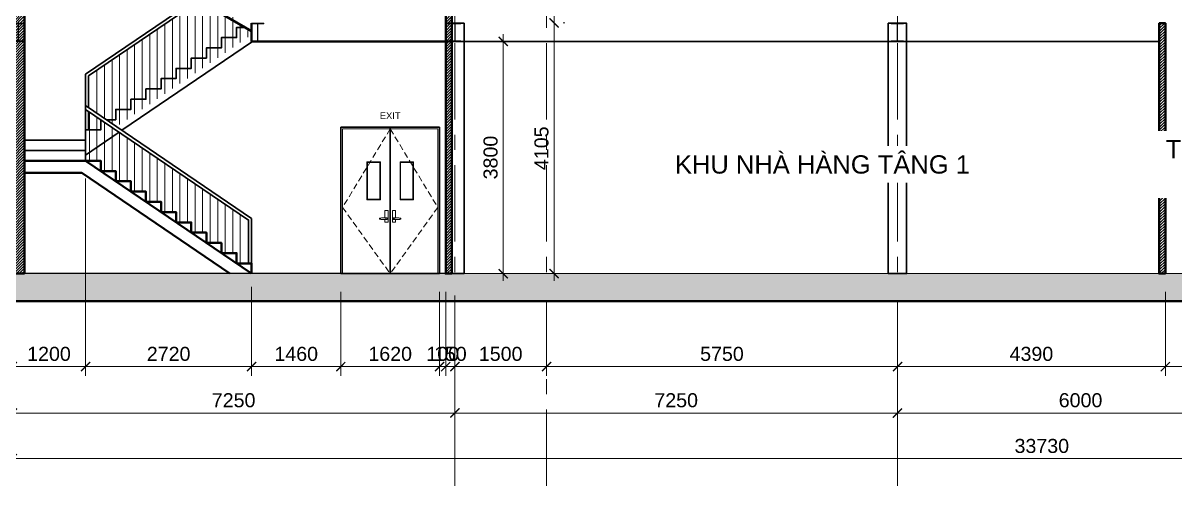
# Model space of a CAD drawing. Header units: millimetres. Extents: x 886808 to 1650903, y -1008069 to 230892.
# Drawn here: x 1020330 to 1039202, y -567026 to -559448 of the extents above; entities that cross this region are included whole.
import ezdxf

# ---------------------------------------------------------------- set-up
doc = ezdxf.new("R2010")
doc.units = ezdxf.units.MM
for name, pattern in [('ACAD_ISO07W100', [3, 0, -3]), ('CENTER', [2, 1.25, -0.25, 0.25, -0.25]), ('DASHED', [0.75, 0.5, -0.25])]:
    doc.linetypes.add(name, pattern=pattern)
doc.layers.get('0').update_dxf_attribs({"lineweight": 0})
for name, color, linetype, lineweight in [('01- NET TUONG- 242', 242, 'Continuous', 40), ('03- Net Cua- 153', 153, 'Continuous', 9), ('06- Dim- 250', 250, 'Continuous', 0), ('8l NET TO', 8, 'Continuous', 9), ('A-GLAZ-CURT', 52, 'Continuous', 5), ('A-Wall', 113, 'Continuous', 30), ('A_Dim', 8, 'Continuous', 5), ('i_hatch', 250, 'Continuous', 0), ('net vl', 33, 'Continuous', 5)]:
    doc.layers.add(name, color=color, linetype=linetype, lineweight=lineweight)
doc.layers.add('SCA1-ARC-1-concrete_block_1_c', color=141, linetype='Continuous')
doc.styles.add('Roof Fl type B$0$GHICHUTHUONG', font='arial.ttf', dxfattribs={"width": 0.8})
doc.styles.add('TIÊU ĐỀ', font='arial.ttf', dxfattribs={"height": 230})
doc.styles.add('VNI-HELVE', font='')
doc.styles.get('VNI-HELVE').set_extended_font_data('VNI-Helve-Condense')
doc.dimstyles.new('1-100', dxfattribs={"dimtxt": 230, "dimasz": 150, "dimexe": 150, "dimexo": 300, "dimgap": 90, "dimtad": 1, "dimdec": 0, "dimrnd": 5, "dimzin": 0, "dimtxsty": 'TIÊU ĐỀ', "dimblk": 'ARCHTICK', "dimcen": 100, "dimdle": 120, "dimclrd": 256, "dimclre": 256, "dimclrt": 2, "dimadec": 0, "dimazin": 0, "dimtfac": 1, "dimtdec": 0, "dimtix": 1, "dimtmove": 1, "dimatfit": 3, "dimldrblk": 'OPEN30', "dimfxl": 900, "dimtolj": 1, "dimtzin": 0, "dimlwd": 13, "dimlwe": 13, "dimarcsym": 1})

# ---------------------------------------------------------------- blocks, each defined once
blk = doc.blocks.new('_ArchTick')
at = {"color": 0, "linetype": 'ByBlock', "const_width": 0.15}
blk.add_lwpolyline([(-0.5, -0.5), (0.5, 0.5)], dxfattribs=at)
blk = doc.blocks.new('*D463')
at = {"layer": 'A_Dim', "lineweight": 13, "transparency": 16777216}
for p, q in [((1034655, -564300), (1034655, -565982)), ((1040655, -564300), (1040655, -565982)), ((1040775, -565832), (1034535, -565832))]:
    blk.add_line(p, q, dxfattribs=at)
at = {"layer": 'Defpoints', "color": 0, "transparency": 16777216}
for p in [(1034655, -564000), (1040655, -564000), (1034655, -565832)]:
    blk.add_point(p, dxfattribs=at)
at = {"layer": 'A_Dim', "lineweight": 13, "transparency": 16777216, "xscale": 150, "yscale": 150, "zscale": 150, "rotation": 180}
blk.add_blockref('_ArchTick', (1034655, -565832), dxfattribs=at)
at = {"layer": 'A_Dim', "lineweight": 13, "transparency": 16777216, "xscale": 150, "yscale": 150, "zscale": 150}
blk.add_blockref('_ArchTick', (1040655, -565832), dxfattribs=at)
at = {"layer": 'A_Dim', "color": 2, "transparency": 16777216, "insert": (1037655, -565624), "char_height": 230, "attachment_point": 5, "style": 'TIÊU ĐỀ'}
blk.add_mtext('\\A1;6000', dxfattribs=at)
blk = doc.blocks.new('_Open30')
at = {"color": 0, "linetype": 'ByBlock', "lineweight": -2}
for p, q in [((-1, 0.27), (0, 0)), ((0, 0), (-1, -0.27)), ((0, 0), (-1, 0))]:
    blk.add_line(p, q, dxfattribs=at)
blk = doc.blocks.new('*D464')
at = {"layer": 'A_Dim', "lineweight": 13, "transparency": 16777216}
for p, q in [((1034655, -564300), (1034655, -565982)), ((1027405, -565681), (1027405, -565982)), ((1034775, -565832), (1027285, -565832))]:
    blk.add_line(p, q, dxfattribs=at)
at = {"layer": 'Defpoints', "color": 0, "transparency": 16777216}
for p in [(1034655, -564000), (1027405, -565381), (1027405, -565832)]:
    blk.add_point(p, dxfattribs=at)
at = {"layer": 'A_Dim', "lineweight": 13, "transparency": 16777216, "xscale": 150, "yscale": 150, "zscale": 150, "rotation": 180}
blk.add_blockref('_ArchTick', (1027405, -565832), dxfattribs=at)
at = {"layer": 'A_Dim', "lineweight": 13, "transparency": 16777216, "xscale": 150, "yscale": 150, "zscale": 150}
blk.add_blockref('_ArchTick', (1034655, -565832), dxfattribs=at)
at = {"layer": 'A_Dim', "color": 2, "transparency": 16777216, "insert": (1031030, -565624), "char_height": 230, "attachment_point": 5, "style": 'TIÊU ĐỀ'}
blk.add_mtext('\\A1;7250', dxfattribs=at)
blk = doc.blocks.new('*D748')
at = {"layer": 'A_Dim', "lineweight": 13, "transparency": 16777216}
for p, q in [((1020155, -564300), (1020155, -565982)), ((1027405, -564300), (1027405, -565982)), ((1027525, -565832), (1020035, -565832))]:
    blk.add_line(p, q, dxfattribs=at)
at = {"layer": 'Defpoints', "color": 0, "transparency": 16777216}
for p in [(1020155, -564000), (1027405, -564000), (1020155, -565832)]:
    blk.add_point(p, dxfattribs=at)
at = {"layer": 'A_Dim', "lineweight": 13, "transparency": 16777216, "xscale": 150, "yscale": 150, "zscale": 150, "rotation": 180}
blk.add_blockref('_ArchTick', (1020155, -565832), dxfattribs=at)
at = {"layer": 'A_Dim', "lineweight": 13, "transparency": 16777216, "xscale": 150, "yscale": 150, "zscale": 150}
blk.add_blockref('_ArchTick', (1027405, -565832), dxfattribs=at)
at = {"layer": 'A_Dim', "color": 2, "transparency": 16777216, "insert": (1023780, -565624), "char_height": 230, "attachment_point": 5, "style": 'TIÊU ĐỀ'}
blk.add_mtext('\\A1;7250', dxfattribs=at)
blk = doc.blocks.new('*D749')
at = {"layer": 'A_Dim', "lineweight": 13, "transparency": 16777216}
for p, q in [((1020155, -564300), (1020155, -566729)), ((1053885, -564300), (1053885, -566729)), ((1020035, -566579), (1054005, -566579))]:
    blk.add_line(p, q, dxfattribs=at)
at = {"layer": 'Defpoints', "color": 0, "transparency": 16777216}
for p in [(1020155, -564000), (1053885, -564000), (1053885, -566579)]:
    blk.add_point(p, dxfattribs=at)
at = {"layer": 'A_Dim', "lineweight": 13, "transparency": 16777216, "xscale": 150, "yscale": 150, "zscale": 150, "rotation": 180}
blk.add_blockref('_ArchTick', (1020155, -566579), dxfattribs=at)
at = {"layer": 'A_Dim', "lineweight": 13, "transparency": 16777216, "xscale": 150, "yscale": 150, "zscale": 150}
blk.add_blockref('_ArchTick', (1053885, -566579), dxfattribs=at)
at = {"layer": 'A_Dim', "color": 2, "transparency": 16777216, "insert": (1037020, -566372), "char_height": 230, "attachment_point": 5, "style": 'TIÊU ĐỀ'}
blk.add_mtext('\\A1;33730', dxfattribs=at)
blk = doc.blocks.new('A$C721F1166')
at = {"layer": 'A-GLAZ-CURT', "transparency": 33554636}
blk.add_lwpolyline([(97, 9), (97, 291), (0, 291), (0, 300), (200, 300), (200, 291), (103, 291), (103, 9), (200, 9), (200, 0), (0, 0), (0, 9)], close=True, dxfattribs=at)
blk = doc.blocks.new('*U137')
at = {"linetype": 'ByBlock', "transparency": 33554636}
h = blk.add_hatch(dxfattribs=at)
h.set_pattern_fill('ANSI31', color=8, scale=10, angle=90, style=0)
h.set_pattern_definition([(135, (0, 3100.002), (-22.45064, -22.45064), [])])
h.paths.add_polyline_path([(0, 0), (100, 0), (100, 4100), (0, 4100)])
at = {"layer": '01- NET TUONG- 242', "linetype": 'ByBlock', "transparency": 33554636}
blk.add_lwpolyline([(0, 0), (100, 0), (100, 4100), (0, 4100)], close=True, dxfattribs=at)
blk = doc.blocks.new('*U131')
at = {"linetype": 'ByBlock', "transparency": 33554636}
h = blk.add_hatch(dxfattribs=at)
h.set_pattern_fill('ANSI31', color=8, scale=10, angle=90, style=0)
h.set_pattern_definition([(135, (0, 10400), (-22.45064, -22.45064), [])])
h.paths.add_polyline_path([(0, 0), (100, 0), (100, 11400), (0, 11400)])
at = {"layer": '01- NET TUONG- 242', "linetype": 'ByBlock', "transparency": 33554636}
blk.add_lwpolyline([(0, 0), (100, 0), (100, 11400), (0, 11400)], close=True, dxfattribs=at)
blk = doc.blocks.new('*D762')
at = {"layer": 'A_Dim', "lineweight": 13, "transparency": 16777216}
for p, q in [((1021355, -561993), (1021355, -565222)), ((1020155, -564300), (1020155, -565222)), ((1020035, -565072), (1021475, -565072))]:
    blk.add_line(p, q, dxfattribs=at)
at = {"layer": 'Defpoints', "color": 0, "transparency": 16777216}
for p in [(1021355, -561693), (1020155, -564000), (1021355, -565072)]:
    blk.add_point(p, dxfattribs=at)
at = {"layer": 'A_Dim', "lineweight": 13, "transparency": 16777216, "xscale": 150, "yscale": 150, "zscale": 150, "rotation": 180}
blk.add_blockref('_ArchTick', (1020155, -565072), dxfattribs=at)
at = {"layer": 'A_Dim', "lineweight": 13, "transparency": 16777216, "xscale": 150, "yscale": 150, "zscale": 150}
blk.add_blockref('_ArchTick', (1021355, -565072), dxfattribs=at)
at = {"layer": 'A_Dim', "color": 2, "transparency": 16777216, "insert": (1020755, -564865), "char_height": 230, "attachment_point": 5, "style": 'TIÊU ĐỀ'}
blk.add_mtext('\\A1;1200', dxfattribs=at)
blk = doc.blocks.new('*D763')
at = {"layer": 'A_Dim', "lineweight": 13, "transparency": 16777216}
for p, q in [((1021355, -561993), (1021355, -565222)), ((1024075, -563766), (1024075, -565222)), ((1021235, -565072), (1024195, -565072))]:
    blk.add_line(p, q, dxfattribs=at)
at = {"layer": 'Defpoints', "color": 0, "transparency": 16777216}
for p in [(1021355, -561693), (1024075, -563466), (1024075, -565072)]:
    blk.add_point(p, dxfattribs=at)
at = {"layer": 'A_Dim', "lineweight": 13, "transparency": 16777216, "xscale": 150, "yscale": 150, "zscale": 150, "rotation": 180}
blk.add_blockref('_ArchTick', (1021355, -565072), dxfattribs=at)
at = {"layer": 'A_Dim', "lineweight": 13, "transparency": 16777216, "xscale": 150, "yscale": 150, "zscale": 150}
blk.add_blockref('_ArchTick', (1024075, -565072), dxfattribs=at)
at = {"layer": 'A_Dim', "color": 2, "transparency": 16777216, "insert": (1022715, -564865), "char_height": 230, "attachment_point": 5, "style": 'TIÊU ĐỀ'}
blk.add_mtext('\\A1;2720', dxfattribs=at)
blk = doc.blocks.new('*D764')
at = {"layer": 'A_Dim', "lineweight": 13, "transparency": 16777216}
for p, q in [((1024075, -563766), (1024075, -565222)), ((1025535, -563850), (1025535, -565222)), ((1023955, -565072), (1025655, -565072))]:
    blk.add_line(p, q, dxfattribs=at)
at = {"layer": 'Defpoints', "color": 0, "transparency": 16777216}
for p in [(1024075, -563466), (1025535, -563550), (1025535, -565072)]:
    blk.add_point(p, dxfattribs=at)
at = {"layer": 'A_Dim', "lineweight": 13, "transparency": 16777216, "xscale": 150, "yscale": 150, "zscale": 150, "rotation": 180}
blk.add_blockref('_ArchTick', (1024075, -565072), dxfattribs=at)
at = {"layer": 'A_Dim', "lineweight": 13, "transparency": 16777216, "xscale": 150, "yscale": 150, "zscale": 150}
blk.add_blockref('_ArchTick', (1025535, -565072), dxfattribs=at)
at = {"layer": 'A_Dim', "color": 2, "transparency": 16777216, "insert": (1024805, -564865), "char_height": 230, "attachment_point": 5, "style": 'TIÊU ĐỀ'}
blk.add_mtext('\\A1;1460', dxfattribs=at)
blk = doc.blocks.new('*D465')
at = {"layer": 'A_Dim', "lineweight": 13, "transparency": 16777216}
for p, q in [((1025535, -563850), (1025535, -565222)), ((1027155, -563850), (1027155, -565222)), ((1025415, -565072), (1027275, -565072))]:
    blk.add_line(p, q, dxfattribs=at)
at = {"layer": 'Defpoints', "color": 0, "transparency": 16777216}
for p in [(1025535, -563550), (1027155, -563550), (1027155, -565072)]:
    blk.add_point(p, dxfattribs=at)
at = {"layer": 'A_Dim', "lineweight": 13, "transparency": 16777216, "xscale": 150, "yscale": 150, "zscale": 150, "rotation": 180}
blk.add_blockref('_ArchTick', (1025535, -565072), dxfattribs=at)
at = {"layer": 'A_Dim', "lineweight": 13, "transparency": 16777216, "xscale": 150, "yscale": 150, "zscale": 150}
blk.add_blockref('_ArchTick', (1027155, -565072), dxfattribs=at)
at = {"layer": 'A_Dim', "color": 2, "transparency": 16777216, "insert": (1026345, -564865), "char_height": 230, "attachment_point": 5, "style": 'TIÊU ĐỀ'}
blk.add_mtext('\\A1;1620', dxfattribs=at)
blk = doc.blocks.new('*D466')
at = {"layer": 'A_Dim', "lineweight": 13, "transparency": 16777216}
for p, q in [((1027155, -563850), (1027155, -565222)), ((1027255, -563850), (1027255, -565222)), ((1027155, -565072), (1027005, -565072)), ((1027155, -565072), (1027255, -565072)), ((1027255, -565072), (1027405, -565072))]:
    blk.add_line(p, q, dxfattribs=at)
at = {"layer": 'Defpoints', "color": 0, "transparency": 16777216}
for p in [(1027155, -563550), (1027255, -563550), (1027255, -565072)]:
    blk.add_point(p, dxfattribs=at)
at = {"layer": 'A_Dim', "lineweight": 13, "transparency": 16777216, "xscale": 150, "yscale": 150, "zscale": 150}
blk.add_blockref('_ArchTick', (1027155, -565072), dxfattribs=at)
at = {"layer": 'A_Dim', "lineweight": 13, "transparency": 16777216, "xscale": 150, "yscale": 150, "zscale": 150, "rotation": 180}
blk.add_blockref('_ArchTick', (1027255, -565072), dxfattribs=at)
at = {"layer": 'A_Dim', "color": 2, "transparency": 16777216, "insert": (1027205, -564865), "char_height": 230, "attachment_point": 5, "style": 'TIÊU ĐỀ'}
blk.add_mtext('\\A1;100', dxfattribs=at)
blk = doc.blocks.new('*D467')
at = {"layer": 'A_Dim', "lineweight": 13, "transparency": 16777216}
for p, q in [((1027255, -563850), (1027255, -565222)), ((1027405, -563906), (1027405, -565222)), ((1027255, -565072), (1027105, -565072)), ((1027255, -565072), (1027405, -565072)), ((1027405, -565072), (1027555, -565072))]:
    blk.add_line(p, q, dxfattribs=at)
at = {"layer": 'Defpoints', "color": 0, "transparency": 16777216}
for p in [(1027255, -563550), (1027405, -563606), (1027405, -565072)]:
    blk.add_point(p, dxfattribs=at)
at = {"layer": 'A_Dim', "lineweight": 13, "transparency": 16777216, "xscale": 150, "yscale": 150, "zscale": 150}
blk.add_blockref('_ArchTick', (1027255, -565072), dxfattribs=at)
at = {"layer": 'A_Dim', "lineweight": 13, "transparency": 16777216, "xscale": 150, "yscale": 150, "zscale": 150, "rotation": 180}
blk.add_blockref('_ArchTick', (1027405, -565072), dxfattribs=at)
at = {"layer": 'A_Dim', "color": 2, "transparency": 16777216, "insert": (1027330, -564865), "char_height": 230, "attachment_point": 5, "style": 'TIÊU ĐỀ'}
blk.add_mtext('\\A1;150', dxfattribs=at)
blk = doc.blocks.new('*D468')
at = {"layer": 'A_Dim', "lineweight": 13, "transparency": 16777216}
for p, q in [((1027405, -563906), (1027405, -565222)), ((1028905, -564600), (1028905, -565222)), ((1027285, -565072), (1029025, -565072))]:
    blk.add_line(p, q, dxfattribs=at)
at = {"layer": 'Defpoints', "color": 0, "transparency": 16777216}
for p in [(1027405, -563606), (1028905, -564300), (1028905, -565072)]:
    blk.add_point(p, dxfattribs=at)
at = {"layer": 'A_Dim', "lineweight": 13, "transparency": 16777216, "xscale": 150, "yscale": 150, "zscale": 150, "rotation": 180}
blk.add_blockref('_ArchTick', (1027405, -565072), dxfattribs=at)
at = {"layer": 'A_Dim', "lineweight": 13, "transparency": 16777216, "xscale": 150, "yscale": 150, "zscale": 150}
blk.add_blockref('_ArchTick', (1028905, -565072), dxfattribs=at)
at = {"layer": 'A_Dim', "color": 2, "transparency": 16777216, "insert": (1028155, -564865), "char_height": 230, "attachment_point": 5, "style": 'TIÊU ĐỀ'}
blk.add_mtext('\\A1;1500', dxfattribs=at)
blk = doc.blocks.new('*D469')
at = {"layer": 'A_Dim', "lineweight": 13, "transparency": 16777216}
for p, q in [((1028905, -564600), (1028905, -565222)), ((1034655, -564600), (1034655, -565222)), ((1028785, -565072), (1034775, -565072))]:
    blk.add_line(p, q, dxfattribs=at)
at = {"layer": 'Defpoints', "color": 0, "transparency": 16777216}
for p in [(1028905, -564300), (1034655, -564300), (1034655, -565072)]:
    blk.add_point(p, dxfattribs=at)
at = {"layer": 'A_Dim', "lineweight": 13, "transparency": 16777216, "xscale": 150, "yscale": 150, "zscale": 150, "rotation": 180}
blk.add_blockref('_ArchTick', (1028905, -565072), dxfattribs=at)
at = {"layer": 'A_Dim', "lineweight": 13, "transparency": 16777216, "xscale": 150, "yscale": 150, "zscale": 150}
blk.add_blockref('_ArchTick', (1034655, -565072), dxfattribs=at)
at = {"layer": 'A_Dim', "color": 2, "transparency": 16777216, "insert": (1031780, -564865), "char_height": 230, "attachment_point": 5, "style": 'TIÊU ĐỀ'}
blk.add_mtext('\\A1;5750', dxfattribs=at)
blk = doc.blocks.new('*D470')
at = {"layer": 'A_Dim', "lineweight": 13, "transparency": 16777216}
for p, q in [((1039045, -563850), (1039045, -565222)), ((1034655, -564600), (1034655, -565222)), ((1034535, -565072), (1039165, -565072))]:
    blk.add_line(p, q, dxfattribs=at)
at = {"layer": 'Defpoints', "color": 0, "transparency": 16777216}
for p in [(1039045, -563550), (1034655, -564300), (1039045, -565072)]:
    blk.add_point(p, dxfattribs=at)
at = {"layer": 'A_Dim', "lineweight": 13, "transparency": 16777216, "xscale": 150, "yscale": 150, "zscale": 150, "rotation": 180}
blk.add_blockref('_ArchTick', (1034655, -565072), dxfattribs=at)
at = {"layer": 'A_Dim', "lineweight": 13, "transparency": 16777216, "xscale": 150, "yscale": 150, "zscale": 150}
blk.add_blockref('_ArchTick', (1039045, -565072), dxfattribs=at)
at = {"layer": 'A_Dim', "color": 2, "transparency": 16777216, "insert": (1036850, -564865), "char_height": 230, "attachment_point": 5, "style": 'TIÊU ĐỀ'}
blk.add_mtext('\\A1;4390', dxfattribs=at)
blk = doc.blocks.new('*D471')
at = {"layer": 'A_Dim', "lineweight": 13, "transparency": 16777216}
for p, q in [((1039045, -563850), (1039045, -565222)), ((1040655, -563850), (1040655, -565222)), ((1038925, -565072), (1040775, -565072))]:
    blk.add_line(p, q, dxfattribs=at)
at = {"layer": 'Defpoints', "color": 0, "transparency": 16777216}
for p in [(1039045, -563550), (1040655, -563550), (1040655, -565072)]:
    blk.add_point(p, dxfattribs=at)
at = {"layer": 'A_Dim', "lineweight": 13, "transparency": 16777216, "xscale": 150, "yscale": 150, "zscale": 150, "rotation": 180}
blk.add_blockref('_ArchTick', (1039045, -565072), dxfattribs=at)
at = {"layer": 'A_Dim', "lineweight": 13, "transparency": 16777216, "xscale": 150, "yscale": 150, "zscale": 150}
blk.add_blockref('_ArchTick', (1040655, -565072), dxfattribs=at)
at = {"layer": 'A_Dim', "color": 2, "transparency": 16777216, "insert": (1039850, -564865), "char_height": 230, "attachment_point": 5, "style": 'TIÊU ĐỀ'}
blk.add_mtext('\\A1;1610', dxfattribs=at)
blk = doc.blocks.new('*U156')
at = {"linetype": 'ByBlock', "transparency": 33554636}
h = blk.add_hatch(dxfattribs=at)
h.set_pattern_fill('ANSI31', color=8, scale=10, angle=90, style=0)
h.set_pattern_definition([(135, (99.99, 11200), (-22.45064, -22.45064), [])])
h.paths.add_polyline_path([(0, 0), (200, 0), (200, 12200), (0, 12200)])
at = {"layer": '01- NET TUONG- 242', "linetype": 'ByBlock', "transparency": 33554636}
blk.add_lwpolyline([(0, 0), (200, 0), (200, 12200), (0, 12200)], close=True, dxfattribs=at)
blk = doc.blocks.new('*D479')
at = {"layer": 'A_Dim', "lineweight": 13, "transparency": 16777216}
for p, q in [((1029031, -563670), (1029031, -559326)), ((1029205, -559446), (1029181, -559446)), ((1029205, -563550), (1029181, -563550))]:
    blk.add_line(p, q, dxfattribs=at)
at = {"layer": 'Defpoints', "color": 0, "transparency": 16777216}
for p in [(1028905, -559446), (1029031, -559446), (1028905, -563550)]:
    blk.add_point(p, dxfattribs=at)
at = {"layer": 'A_Dim', "lineweight": 13, "transparency": 16777216, "xscale": 150, "yscale": 150, "zscale": 150}
for p, rotation in [((1029031, -559446), 90), ((1029031, -563550), 270)]:
    blk.add_blockref('_ArchTick', p, dxfattribs=dict(at, rotation=rotation))
at = {"layer": 'A_Dim', "color": 2, "transparency": 16777216, "insert": (1028824, -561498), "char_height": 230, "attachment_point": 5, "rotation": 90, "style": 'TIÊU ĐỀ'}
blk.add_mtext('\\A1;4105', dxfattribs=at)
blk = doc.blocks.new('*D480')
at = {"layer": 'A_Dim', "lineweight": 13, "transparency": 16777216}
for p, q in [((1028197, -563670), (1028197, -559630)), ((1028077, -559750), (1028047, -559750)), ((1028463, -563550), (1028347, -563550))]:
    blk.add_line(p, q, dxfattribs=at)
at = {"layer": 'Defpoints', "color": 0, "transparency": 16777216}
for p in [(1028197, -559750), (1028377, -559750), (1028163, -563550)]:
    blk.add_point(p, dxfattribs=at)
at = {"layer": 'A_Dim', "lineweight": 13, "transparency": 16777216, "xscale": 150, "yscale": 150, "zscale": 150}
for p, rotation in [((1028197, -559750), 90), ((1028197, -563550), 270)]:
    blk.add_blockref('_ArchTick', p, dxfattribs=dict(at, rotation=rotation))
at = {"layer": 'A_Dim', "color": 2, "transparency": 16777216, "insert": (1027990, -561650), "char_height": 230, "attachment_point": 5, "rotation": 90, "style": 'TIÊU ĐỀ'}
blk.add_mtext('\\A1;3800', dxfattribs=at)

msp = doc.modelspace()

# ---------------------------------------------------------------- linework, layer by layer
at = {"layer": '01- NET TUONG- 242', "linetype": 'ByBlock', "transparency": 33554636}
for points in [[(1024074.8, -559581.8), (1023168.2, -559053.8)], [(1024074.8, -559450.4), (1024074.8, -559750.4), (1027254.8, -559750.4)]]:
    msp.add_lwpolyline(points, dxfattribs=at)
at = {"layer": '03- Net Cua- 153', "linetype": 'Continuous', "transparency": 33554636}
for p, q in [((1026345, -561180.4), (1025564.8, -561180.4)), ((1026345, -561180.4), (1027125.1, -561180.4)), ((1026184.4, -561720.4), (1025964.4, -561720.4)), ((1025964.4, -561720.4), (1025964.4, -562340.4)), ((1025974.4, -562330.4), (1025974.4, -561730.4)), ((1025974.4, -561730.4), (1026174.4, -561730.4)), ((1026174.4, -561730.4), (1026174.4, -562330.4)), ((1026184.4, -562340.4), (1026184.4, -561720.4)), ((1026505.5, -562340.4), (1026505.5, -561720.4)), ((1026505.5, -561720.4), (1026725.5, -561720.4)), ((1026715.5, -561730.4), (1026515.5, -561730.4)), ((1026515.5, -561730.4), (1026515.5, -562330.4)), ((1026715.5, -562330.4), (1026715.5, -561730.4)), ((1026725.5, -561720.4), (1026725.5, -562340.4)), ((1025964.4, -562340.4), (1026184.4, -562340.4)), ((1026174.4, -562330.4), (1025974.4, -562330.4)), ((1026725.5, -562340.4), (1026505.5, -562340.4)), ((1026515.5, -562330.4), (1026715.5, -562330.4)), ((1026310, -562515.8), (1026258, -562515.8)), ((1026258, -562515.8), (1026258, -562638.3)), ((1026310, -562708.7), (1026310, -562515.8)), ((1026380, -562515.8), (1026432, -562515.8)), ((1026380, -562708.7), (1026380, -562515.8)), ((1026432, -562515.8), (1026432, -562638.3)), ((1026169.9, -562641.2), (1026169.9, -562659.5)), ((1026169.9, -562641.2), (1026169.9, -562641.2)), ((1026169.9, -562641.2), (1026170, -562641.2)), ((1026170, -562659.5), (1026169.9, -562659.5)), ((1026169.9, -562659.5), (1026169.9, -562659.5)), ((1026189.2, -562639.5), (1026170, -562641.2)), ((1026170, -562659.6), (1026189.2, -562661.2)), ((1026202.2, -562638.4), (1026190.3, -562639.4)), ((1026190.3, -562661.3), (1026202.2, -562662.4)), ((1026239.4, -562638), (1026202.2, -562638.4)), ((1026202.2, -562662.4), (1026284, -562663.3)), ((1026239.4, -562638), (1026284, -562638)), ((1026258, -562663), (1026258, -562708.7)), ((1026258, -562708.7), (1026310, -562708.7)), ((1026284, -562638.7), (1026284, -562638)), ((1026284, -562663.3), (1026284, -562662.1)), ((1026432, -562708.7), (1026380, -562708.7)), ((1026450.5, -562638), (1026406, -562638)), ((1026406, -562638.7), (1026406, -562638)), ((1026406, -562663.3), (1026406, -562662.1)), ((1026487.8, -562662.4), (1026406, -562663.3)), ((1026432, -562663), (1026432, -562708.7)), ((1026450.5, -562638), (1026487.8, -562638.4)), ((1026487.8, -562638.4), (1026499.6, -562639.4)), ((1026499.6, -562661.3), (1026487.8, -562662.4)), ((1026500.7, -562639.5), (1026519.9, -562641.2)), ((1026519.9, -562659.6), (1026500.7, -562661.2)), ((1026520, -562641.2), (1026520, -562659.5)), ((1026520, -562641.2), (1026520, -562641.2)), ((1026520, -562641.2), (1026520, -562641.2)), ((1026520, -562659.5), (1026520, -562659.5)), ((1026520, -562659.5), (1026520, -562659.5))]:
    msp.add_line(p, q, dxfattribs=at)
for points in [[(1026190.3, -562639.4), (1026190.1, -562639.5), (1026189.8, -562639.5), (1026189.6, -562639.5), (1026189.4, -562639.5), (1026189.2, -562639.5)], [(1026189.2, -562661.2), (1026189.4, -562661.3), (1026189.6, -562661.3), (1026189.8, -562661.3), (1026190.1, -562661.3), (1026190.3, -562661.3)], [(1026499.6, -562639.4), (1026499.9, -562639.5), (1026500.1, -562639.5), (1026500.4, -562639.5), (1026500.6, -562639.5), (1026500.7, -562639.5)], [(1026500.7, -562661.2), (1026500.6, -562661.3), (1026500.4, -562661.3), (1026500.1, -562661.3), (1026499.9, -562661.3), (1026499.6, -562661.3)]]:
    msp.add_lwpolyline(points, dxfattribs=at)
for centre, radius, start, end in [((1026284, -562650.4), 12.8, 0, 180), ((1026284, -562650.4), 12.8, 180, 0), ((1026284, -562650.4), 16, 90, 124.83088), ((1026284, -562650.4), 16, 238.95846, 270), ((1026284, -562650.4), 14.7, 90, 113.94263), ((1026284, -562650.4), 14.7, 0, 113.94263), ((1026284, -562650.4), 14.7, 250.56942, 0), ((1026284, -562650.4), 14.7, 250.56942, 270), ((1026284, -562650.4), 16, 270, 90), ((1026284, -562650.4), 14.7, 270, 90), ((1026406, -562650.4), 16, 90, 270), ((1026406, -562650.4), 14.7, 90, 270), ((1026406, -562650.4), 14.7, 66.05737, 180), ((1026406, -562650.4), 14.7, 180, 289.43058), ((1026406, -562650.4), 12.8, 0, 180), ((1026406, -562650.4), 12.8, 180, 0), ((1026406, -562650.4), 16, 55.16912, 90), ((1026406, -562650.4), 14.7, 66.05737, 90), ((1026406, -562650.4), 16, 270, 301.04154), ((1026406, -562650.4), 14.7, 270, 289.43058)]:
    msp.add_arc(centre, radius, start, end, dxfattribs=at)
at = {"layer": '06- Dim- 250', "linetype": 'DASHED', "ltscale": 200, "transparency": 33554636}
for q in [(1025564.8, -562465.4), (1027125.1, -562465.4)]:
    msp.add_line((1026345, -561180.4), q, dxfattribs=at)
at = {"layer": '8l NET TO', "color": 251, "linetype": 'CENTER', "ltscale": 1000, "true_color": 0x636466, "transparency": 33554636}
for p, q in [((1027404.8, -567025.6), (1027404.8, -548441.2)), ((1034654.8, -567025.6), (1034654.8, -548441.2)), ((1015649, -563550.4), (1060209.9, -563550.4)), ((1056627.8, -564000.4), (1013980.1, -564000.4))]:
    msp.add_line(p, q, dxfattribs=at)
msp.add_lwpolyline([(1028904.8, -567025.6), (1028904.8, -555820.3)], dxfattribs=at)
at = {"layer": 'A-Wall', "transparency": 33554636}
msp.add_line((1027155.1, -561150.4), (1025534.8, -561150.4), dxfattribs=at)
for points in [[(1021354.8, -561198.4), (1021354.8, -560285.9), (1023168.2, -559053.8)], [(1021404.8, -560834.2), (1021404.8, -560312.3), (1023216.1, -559081.7)], [(1023965.9, -559518.4), (1023827.5, -559518.4), (1023827.5, -559686.4), (1023580.3, -559686.4), (1023580.3, -559854.4), (1023333, -559854.4), (1023333, -560022.4), (1023085.7, -560022.4), (1023085.7, -560190.4), (1022838.4, -560190.4), (1022838.4, -560358.4), (1022591.2, -560358.4), (1022591.2, -560526.4), (1022343.9, -560526.4), (1022343.9, -560694.4), (1022096.6, -560694.4), (1022096.6, -560862.4), (1021849.3, -560862.4), (1021849.3, -561030.4), (1021693.6, -561030.4)], [(1024089.2, -559750.4), (1021949.4, -561204.2)], [(1024074.8, -559750.4), (1038944.8, -559750.4)], [(1024074.8, -563382.4), (1024074.8, -562648.2), (1021354.8, -560800.2)], [(1024024.8, -563382.4), (1024024.8, -562674.7), (1021354.8, -560860.6)], [(1021604.6, -561030.4), (1021602.1, -561030.4), (1021602.1, -561198.4), (1021354.8, -561198.4), (1021354.8, -561366.4)], [(1021404.8, -561198.4), (1021404.8, -560894.6)], [(1021904.9, -561234.4), (1021354.8, -561608.2)], [(1021354.8, -561693.5), (1021354.8, -561534.4), (1020354.8, -561534.4), (1020354.8, -561366.4), (1021354.8, -561366.4), (1021354.8, -561534.4)], [(1027304.8, -563550.4), (1020154.8, -563550.4)]]:
    msp.add_lwpolyline(points, dxfattribs=at)
at = {"layer": 'A_Dim', "transparency": 33554636}
for p, q in [((1021416.6, -561702.4), (1021416.6, -560902.6)), ((1021540.3, -561702.4), (1021540.3, -560986.6)), ((1021663.9, -561870.4), (1021663.9, -561070.6)), ((1021787.5, -561870.4), (1021787.5, -561154.6)), ((1021911.2, -562038.4), (1021911.2, -561238.6)), ((1022034.8, -562038.4), (1022034.8, -561322.6)), ((1022158.4, -562206.4), (1022158.4, -561406.6)), ((1022282.1, -562206.4), (1022282.1, -561490.6)), ((1022405.7, -562374.4), (1022405.7, -561574.6)), ((1022529.3, -562374.4), (1022529.3, -561658.6)), ((1022653, -562542.4), (1022653, -561742.6)), ((1022776.6, -562542.4), (1022776.6, -561826.6)), ((1022900.3, -562710.4), (1022900.3, -561910.6)), ((1023023.9, -562710.4), (1023023.9, -561994.6)), ((1023147.5, -562878.4), (1023147.5, -562078.6)), ((1023271.2, -562878.4), (1023271.2, -562162.6)), ((1023394.8, -563046.4), (1023394.8, -562246.6)), ((1023518.4, -563046.4), (1023518.4, -562330.6)), ((1023642.1, -563214.4), (1023642.1, -562414.6)), ((1023765.7, -563214.4), (1023765.7, -562498.6)), ((1023889.3, -563382.4), (1023889.3, -562582.6))]:
    msp.add_line(p, q, dxfattribs=at)
for points in [[(1023147.5, -560269.3), (1023147.5, -559128.3)], [(1023271.2, -560185.3), (1023271.2, -559113.8)], [(1022900.3, -560437.3), (1022900.3, -559296.3)], [(1023023.9, -560353.3), (1023023.9, -559212.3)], [(1023394.8, -560101.3), (1023394.8, -559185.8)], [(1023518.4, -560017.3), (1023518.4, -559257.8)], [(1023642.1, -559933.3), (1023642.1, -559329.8)], [(1023765.7, -559849.3), (1023765.7, -559350.4)], [(1022653, -560605.3), (1022653, -559464.3)], [(1022776.6, -560521.3), (1022776.6, -559380.3)], [(1023889.3, -559765.3), (1023889.3, -559473.8)], [(1024013, -559681.3), (1024013, -559545.8)], [(1022282.1, -560857.3), (1022282.1, -559716.3)], [(1022405.7, -560773.3), (1022405.7, -559632.3)], [(1022529.3, -560689.3), (1022529.3, -559548.3)], [(1022034.8, -561025.3), (1022034.8, -559884.3)], [(1022158.4, -560941.3), (1022158.4, -559800.3)], [(1024274.8, -559750.4), (1027254.8, -559750.4)], [(1021787.5, -561094.2), (1021787.5, -560052.3)], [(1021911.2, -561109.3), (1021911.2, -559968.3)], [(1021540.3, -560926.2), (1021540.3, -560220.3)], [(1021663.9, -561010.2), (1021663.9, -560136.3)], [(1021540.3, -561198.4), (1021540.3, -560986.6)]]:
    msp.add_lwpolyline(points, dxfattribs=at)

# ---------------------------------------------------------------- block references
at = {"layer": 'A_Dim', "transparency": 33554636, "xscale": -1}
for p in [(1020354.8, -559750.4), (1024274.8, -559750.4), (1027454.8, -559750.4), (1027504.8, -559750.4), (1034754.8, -559750.4)]:
    msp.add_blockref('A$C721F1166', p, dxfattribs=at)

# ---------------------------------------------------------------- texts
at = {"layer": 'A_Dim', "color": 2, "transparency": 33554636, "insert": (1026345, -560964.7), "char_height": 110, "attachment_point": 5, "style": 'VNI-HELVE'}
msp.add_mtext('\\A1;{\\fArial|b0|i0|c0|p34;EXIT}', dxfattribs=at)

# ---------------------------------------------------------------- dimensions: what is measured, and where the dimension line sits
at = {"layer": 'A_Dim', "transparency": 33554636}
for base, p1, p2, picture, middle in [((1020154.8, -565831.7), (1027404.8, -564000.4), (1020154.8, -564000.4), '*D748', (1023779.8, -565624.3)), ((1053884.8, -566579.2), (1020154.8, -564000.4), (1053884.8, -564000.4), '*D749', (1037019.8, -566371.7)), ((1027404.8, -565831.7), (1034654.8, -564000.4), (1027404.8, -565381.2), '*D464', (1031029.8, -565624.3)), ((1034654.8, -565831.7), (1040654.8, -564000.4), (1034654.8, -564000.4), '*D463', (1037654.8, -565624.3))]:
    dim = msp.add_linear_dim(base=base, p1=p1, p2=p2, dimstyle='1-100', override={"dimscale": 1}, dxfattribs=at)
    dim.commit()
    dim.dimension.update_dxf_attribs({"geometry": picture, "text_midpoint": middle})
dim = msp.add_linear_dim(base=(1034654.8, -565072.1), p1=(1028904.8, -564300.4), p2=(1034654.8, -564300.4), dimstyle='1-100', dxfattribs=at)
dim.commit()
dim.dimension.update_dxf_attribs({"geometry": '*D469', "text_midpoint": (1031779.8, -564864.6)})

# ---------------------------------------------------------------- next in the draw order: wipeouts: each hides what was drawn before it
at = {"linetype": 'ACAD_ISO07W100', "ltscale": 1000, "transparency": 33554636}
msp.add_wipeout([(1053884.8, -563550.4), (1020154.8, -563550.4), (1020154.8, -564000.4), (1053884.8, -564000.4)], dxfattribs=at).translate(0, 0, 0)

# ---------------------------------------------------------------- next in the draw order: hatches: boundary and pattern name
at = {"layer": 'i_hatch', "transparency": 33554636}
h = msp.add_hatch(dxfattribs=at)
h.set_pattern_fill('BT-01', color=256, scale=10, angle=90, style=0, pattern_type=2)
h.set_pattern_definition([(140, (21998.997, -8140.634), (6.2752135, 71.7260183), [7.5, -82.5]), (85, (21999, -8140.63), (-75.2192134, -13.8751334), [6, -66]), (190.4514, (21999.52, -8134.656), (-68.9439542, 57.850938), [6.374019, -70.114211]), (136.1842, (21979, -8140.63), (16.5519014, 106.724105), [11.25, -123.75]), (186.6356, (21980.38, -8131.74), (-97.411787, 93.466271), [9.561029, -105.1713]), (81.1842, (21979, -8140.63), (-97.41186, 93.466195), [9, -99]), (111, (21983.997, -8130.634), (40.261889, 59.6907052), [7.5, -82.5]), (56, (21984, -8130.63), (-72.5150045, 24.331533), [6, -66]), (161.4514, (21987.35, -8125.66), (-32.2530497, 84.022263), [6.374019, -70.114211]), (127.5, (21998.997, -8140.634), (-33.2893854, 1.21598553), [0, -65.2, 0, -67, 0, -66.25]), (97.5, (21998.997, -8140.634), (-39.4411712, 26.3069537), [0, -38.2, 0, -63.7, 0, -25.25]), (57.5, (21998.997, -8162.934), (2.2554872, 53.3822436), [0, -25, 0, -78, 0, -103.5]), (47.5, (21998.997, -8172.934), (-10.0104982, 58.318617), [0, -32.5, 0, -51.8, 0, -73.5]), (135, (21998.997, -8140.634), (-30.0520382, -30.0520382), []), (135, (21986.747, -8140.634), (-30.0520382, -30.0520382), [])])
h.paths.add_polyline_path([(1020154.8, -564000.4), (1053884.8, -564000.4), (1053884.8, -563550.4), (1020154.8, -563550.4)])

# ---------------------------------------------------------------- next in the draw order: linework, layer by layer
at = {"transparency": 33554636, "elevation": 0}
msp.add_lwpolyline([(1053884.8, -563550.4), (1020154.8, -563550.4), (1020154.8, -564000.4), (1053884.8, -564000.4)], close=True, dxfattribs=at)
at = {"layer": '01- NET TUONG- 242', "transparency": 33554636}
msp.add_line((1053884.8, -564000.4, 0), (1014814.5, -564000.4, 0), dxfattribs=at)
at = {"layer": '01- NET TUONG- 242', "linetype": 'ByBlock', "transparency": 33554636}
for points in [[(1024074.8, -563550.4), (1024074.8, -563382.4), (1023827.5, -563382.4), (1023827.5, -563214.4), (1023580.3, -563214.4), (1023580.3, -563046.4), (1023333, -563046.4), (1023333, -562878.4), (1023085.7, -562878.4), (1023085.7, -562710.4), (1022838.4, -562710.4), (1022838.4, -562542.4), (1022591.2, -562542.4), (1022591.2, -562374.4), (1022343.9, -562374.4), (1022343.9, -562206.4), (1022096.6, -562206.4), (1022096.6, -562038.4), (1021849.3, -562038.4), (1021849.3, -561870.4), (1021602.1, -561870.4), (1021602.1, -561702.4), (1020354.8, -561702.4)], [(1024074.8, -563550.4), (1021354.8, -561702.4), (1020354.8, -561702.4)], [(1023718.9, -563550.4), (1021293.3, -561902.4), (1020354.8, -561902.4)]]:
    msp.add_lwpolyline(points, dxfattribs=at)
at = {"layer": '03- Net Cua- 153', "linetype": 'Continuous', "transparency": 33554636}
for p, q in [((1025564.8, -563550.4), (1025564.8, -561180.4)), ((1026345, -563550.4), (1026345, -561180.4)), ((1026345, -563550.4), (1026345, -561180.4)), ((1026345, -563550.4), (1026345, -561180.4)), ((1026345, -563550.4), (1026345, -561180.4)), ((1027125.1, -563550.4), (1027125.1, -561180.4))]:
    msp.add_line(p, q, dxfattribs=at)
at = {"layer": '06- Dim- 250', "linetype": 'DASHED', "ltscale": 200, "transparency": 33554636}
for p in [(1025564.8, -562465.4), (1027125.1, -562465.4)]:
    msp.add_line(p, (1026345, -563550.4), dxfattribs=at)
at = {"layer": 'A-Wall', "transparency": 33554636}
for p, q in [((1025534.8, -561150.4), (1025534.8, -563550.4)), ((1026345, -561150.4), (1026345, -563550.4)), ((1026345, -561150.4), (1026345, -563550.4)), ((1027155.1, -561150.4), (1027155.1, -563550.4)), ((1025534.8, -563550.4), (1025564.8, -563550.4)), ((1025564.8, -563550.4), (1026345, -563550.4)), ((1026345, -563550.4), (1026345, -563550.4)), ((1027125.1, -563550.4), (1026345, -563550.4)), ((1026345, -563550.4), (1026345, -563550.4)), ((1026345, -563550.4), (1026345, -563550.4)), ((1026345, -563550.4), (1026345, -563550.4)), ((1027155.1, -563550.4), (1027125.1, -563550.4))]:
    msp.add_line(p, q, dxfattribs=at)
for points in [[(1027254.8, -559450.4), (1027554.8, -559450.4), (1027554.8, -563550.4), (1027254.8, -563550.4)], [(1034504.8, -559450.4), (1034804.8, -559450.4), (1034804.8, -563550.4), (1034504.8, -563550.4)]]:
    msp.add_lwpolyline(points, close=True, dxfattribs=at)

# ---------------------------------------------------------------- next in the draw order: block references
at = {"layer": 'SCA1-ARC-1-concrete_block_1_c', "linetype": 'ByBlock', "transparency": 33554636, "xscale": -1}
for name, p in [('*U156', (1020354.8, -563550.4)), ('*U131', (1027354.8, -563550.4)), ('*U137', (1039044.8, -563550.4))]:
    msp.add_blockref(name, p, dxfattribs=at)

# ---------------------------------------------------------------- next in the draw order: dimensions: what is measured, and where the dimension line sits
at = {"layer": 'A_Dim', "transparency": 33554636}
for base, p1, p2, picture, middle in [((1029031.0346, -559445.8842), (1028904.7989, -563550.3865), (1028904.7989, -559445.8842), '*D479', (1028823.6028, -561498.1354)), ((1028197.2, -559750.4), (1028163, -563550.4), (1028376.8, -559750.4), '*D480', (1027989.7, -561650.4))]:
    dim = msp.add_linear_dim(base=base, p1=p1, p2=p2, angle=90, dimstyle='1-100', dxfattribs=at)
    dim.commit()
    dim.dimension.update_dxf_attribs({"geometry": picture, "text_midpoint": middle})
for base, p1, p2, picture, middle in [((1021354.8, -565072.1), (1020154.8, -564000.4), (1021354.8, -561693.5), '*D762', (1020754.8, -564864.6)), ((1024074.8, -565072.1), (1021354.8, -561693.5), (1024074.8, -563466.4), '*D763', (1022714.8, -564864.6)), ((1025534.8, -565072.1), (1024074.8, -563466.4), (1025534.8, -563550.4), '*D764', (1024804.8, -564864.6)), ((1027155.1, -565072.1), (1025534.8, -563550.4), (1027155.1, -563550.4), '*D465', (1026345, -564864.6)), ((1027254.8, -565072.1), (1027155.1, -563550.4), (1027254.8, -563550.4), '*D466', (1027205, -564864.6)), ((1027404.8, -565072.1), (1027254.8, -563550.4), (1027404.8, -563605.5), '*D467', (1027329.8, -564864.6)), ((1028904.8, -565072.1), (1027404.8, -563605.5), (1028904.8, -564300.4), '*D468', (1028154.8, -564864.6)), ((1039044.8, -565072.1), (1034654.8, -564300.4), (1039044.8, -563550.4), '*D470', (1036849.8, -564864.6)), ((1040654.8, -565072.1), (1039044.8, -563550.4), (1040654.8, -563550.4), '*D471', (1039849.8, -564864.6))]:
    dim = msp.add_linear_dim(base=base, p1=p1, p2=p2, dimstyle='1-100', dxfattribs=at)
    dim.commit()
    dim.dimension.update_dxf_attribs({"geometry": picture, "text_midpoint": middle})

# ---------------------------------------------------------------- next in the draw order: texts
at = {"layer": 'net vl', "ltscale": 300, "transparency": 33554636, "attachment_point": 5, "style": 'Roof Fl type B$0$GHICHUTHUONG', "bg_fill": 2}
for s, insert, char_height in [('{\\W1;THANG\\PTỜI}', (1039782.2, -561764.8), 299.42), ('{\\W1;KHU NHÀ HÀNG TÂNG 1}', (1033426.5, -561764.8), 299.423)]:
    msp.add_mtext(s, dxfattribs=dict(at, insert=insert, char_height=char_height))

doc.saveas('drawing.dxf')
